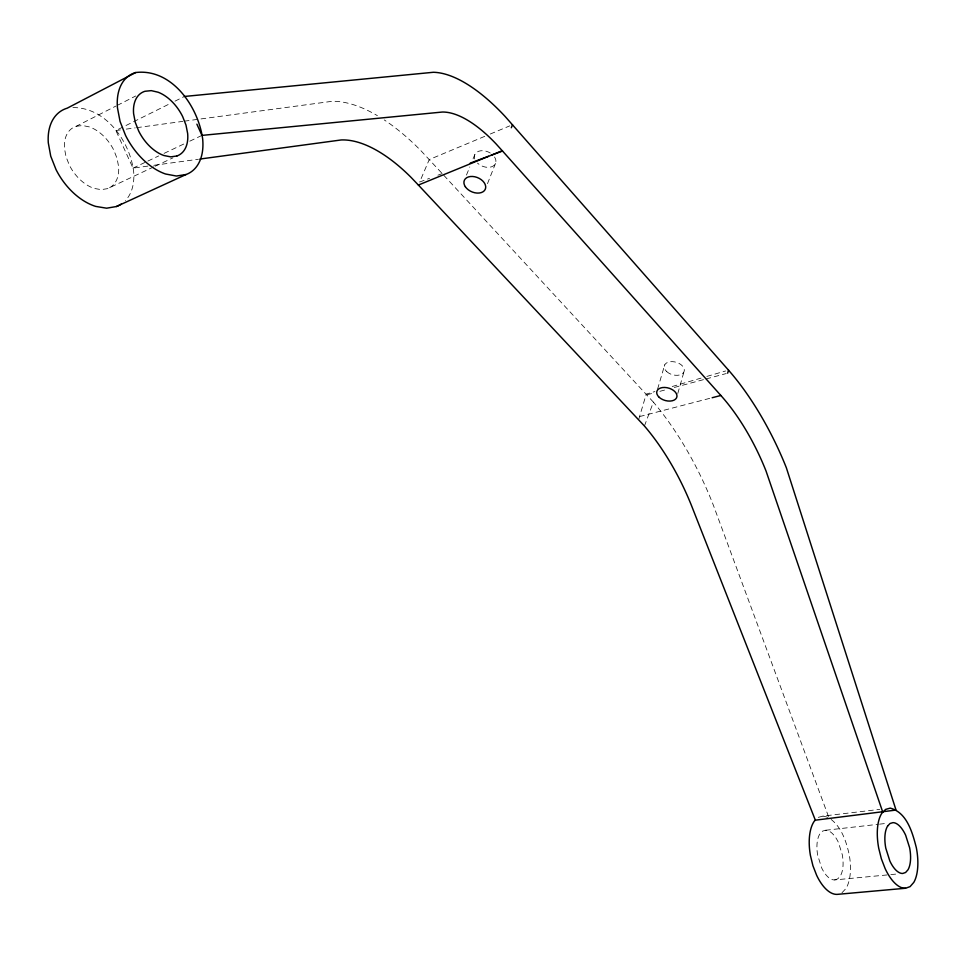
<?xml version="1.0" encoding="UTF-8"?>
<svg xmlns="http://www.w3.org/2000/svg" width="966" height="966" viewBox="0 0 966 966"><rect width="100%" height="100%" fill="white"/><g stroke="black" fill="none" stroke-linecap="round" stroke-linejoin="round"><path stroke-width="0.72" stroke-dasharray="4.83 3.62" d="M677.794 393.488L684.326 370.521M657.568 389.189L664.705 364.858M638.671 419.606L646.254 394.08L654.912 391.556M644.431 426.018L653.39 402.134L442.549 173.94M487.492 183.685L495.546 163.326M466.469 175.075L469.778 166.961M473.074 158.835L474.729 154.777M841.966 892.765L845.878 888.587A39.389 18.752 77.5 0 0 849.199 854.572C846.156 840.988 841.241 825.954 829.033 817.948M153.775 166.864L107.468 188.66L101.225 189.65L94.306 188.455A35.537 23.51 57.7 0 1 69.335 165.126L66.002 156.673L64.456 148.293A34.474 22.81 57.7 0 1 76.254 126.268L115.908 106.079M117.224 105.415L135.735 95.984M147.858 166.104L132.994 168.132L115.884 130.531L169.618 103.821M174.991 101.152L184.397 96.467M132.994 168.132L146.518 161.708M147.87 161.068L158.69 155.937M164.087 153.365L184.373 143.741M189.783 141.181L201.954 135.397M155.14 166.224L172.854 157.893M484.751 136.339L429.242 159.559L419.667 182.019L429.496 178.336M490.293 134.02L509.722 125.882M437.924 175.184L442.138 173.614M834.6 879.929L837.631 878.939L840.118 876.331A24.983 11.894 77.5 0 0 842.292 854.729L838.44 842.473A25.78 12.28 77.5 0 0 825.652 830.253L822.609 831.11L820.074 833.598A24.995 11.906 77.5 0 0 817.683 855.272L821.607 867.794A25.768 12.268 77.5 0 0 834.6 879.929L889.372 874.737M672.227 386.509L701.075 378.104M706.846 376.426L725.599 370.968M646.906 394.804L654.115 392.872M659.887 391.327L665.646 389.781M674.304 387.463L704.6 379.348M706.037 378.962L726.227 373.552M818.299 817.357L823.092 816.077L879.797 809.363M639.577 416.575L710.722 398.101M115.884 130.531L120.339 129.927M126.28 129.106L135.204 127.886M136.689 127.681L182.779 121.378M184.264 121.173L332.316 101.273A181.089 83.909 60 0 1 377.392 115.654M153.811 165.307L198.416 159.245M76.254 126.268L82.593 125.52L89.512 126.944A35.549 23.534 57.7 0 1 113.819 150.165L117.055 158.376L118.589 166.538A34.462 22.798 57.7 0 1 107.468 188.66M825.652 830.253L878.034 824.324M879.531 824.155L887.017 823.31M72.933 107.564C105.91 107.407 129.903 141.241 133.658 171.61A54.325 35.947 57.7 0 1 125.387 200.614M890.845 874.592L896.762 874.025M823.092 816.077L828.333 817.441M441.522 172.829L420.898 150.672A181.089 83.909 60 0 0 384.263 119.941M828.502 816.536L713.572 505.773A169.871 71.605 64.9 0 0 653.39 402.134M494.544 157.011A11.254 7.704 22.8 0 1 491.658 166.768A11.254 7.704 22.8 0 1 477.494 163.097M474.717 158.931A11.254 7.704 22.8 0 1 478.617 151.276A11.254 7.704 22.8 0 1 490.619 153.22M666.782 371.656A10.288 6.496 15.9 0 0 683.831 372.151A10.288 6.496 15.9 0 0 672.239 361.634A10.288 6.496 15.9 0 0 666.782 371.656"/><path stroke-width="1.45" d="M727.676 373.166L728.485 370.123L505.146 116.488A155.381 64.541 60.4 0 0 433.348 72.281L184.397 96.467M511.304 127.754L512.499 124.723M887.657 826.002L890.072 823.479L893.007 822.634A26.432 11.87 77 0 1 905.637 835.192L909.622 847.737A25.623 11.495 77 0 1 907.968 869.823L905.601 872.479L902.691 873.469A26.42 11.858 77 0 1 889.843 860.984L885.786 848.172A25.635 11.507 77 0 1 887.657 826.002M728.485 370.123A146.615 55.267 64.7 0 1 786.36 467.773L896.025 810.063L815.352 820.182L814.266 821.221A39.401 18.777 77.5 0 0 810.414 855.441L812.925 865.729L816.632 875.281A40.608 19.344 77.5 0 0 837.208 894.371L905.504 888.261L910.081 886.631L913.788 882.393A40.403 18.125 77 0 0 916.323 847.629C912.459 832.74 907.086 812.539 890.241 808.119L885.605 809.399L881.777 813.324A40.415 18.149 77 0 0 878.734 848.293L881.378 858.834L885.158 868.627A41.647 18.692 77 0 0 905.504 888.261M135.723 72.522L67.197 108.18A54.374 35.983 57.7 0 0 48.3 142.847L50.727 156.166L56.028 169.593A56.028 37.058 57.7 0 0 95.706 206.41L106.622 208.197L116.403 206.531L186.088 174.508A56.137 35.476 58.9 0 0 202.667 138.995C198.308 106.743 171.936 68.212 135.723 72.522A56.185 35.5 58.8 0 0 117.441 107.733L120.062 121.462L125.532 135.385A57.9 36.563 58.8 0 0 165.524 173.989L176.392 176.029L186.088 174.508M199.902 159.052L341.155 139.961A141.93 66.243 60 0 1 411.19 177.502L418.375 185.049L502.235 150.72M470.225 163.109L488.482 156.287M491.283 155.236L502.525 151.034L721.53 396.229A110.776 42.142 64.7 0 1 766.026 470.997L882.803 812.261M712.171 397.726L720.89 395.468M418.375 185.049L644.431 426.018A134.745 57.223 64.9 0 1 692.984 509.372L815.352 820.182M502.525 151.034L496.053 143.886A115.352 48.336 60.4 0 0 442.283 112.044L201.954 135.397L196.883 124.155M121.245 204.08A54.325 35.947 57.7 0 1 116.403 206.531M176.935 155.973L170.765 156.878L163.87 155.502A36.72 23.196 58.8 0 1 138.693 131.05L135.252 122.296L133.598 113.65A35.633 22.508 58.8 0 1 144.985 91.275L151.276 90.635L158.17 92.241A36.744 23.22 58.8 0 1 182.659 116.584L185.991 125.073L187.645 133.477A35.609 22.496 58.9 0 1 176.935 155.973M465.334 186.728A11.387 7.668 22.7 0 0 484.232 190.809A11.387 7.668 22.7 0 0 474.886 176.79A11.387 7.668 22.7 0 0 465.334 186.728M659.283 397.388A10.397 6.448 16 0 0 676.49 397.968A10.397 6.448 16 0 0 664.741 387.451A10.397 6.448 16 0 0 659.283 397.388"/></g></svg>
